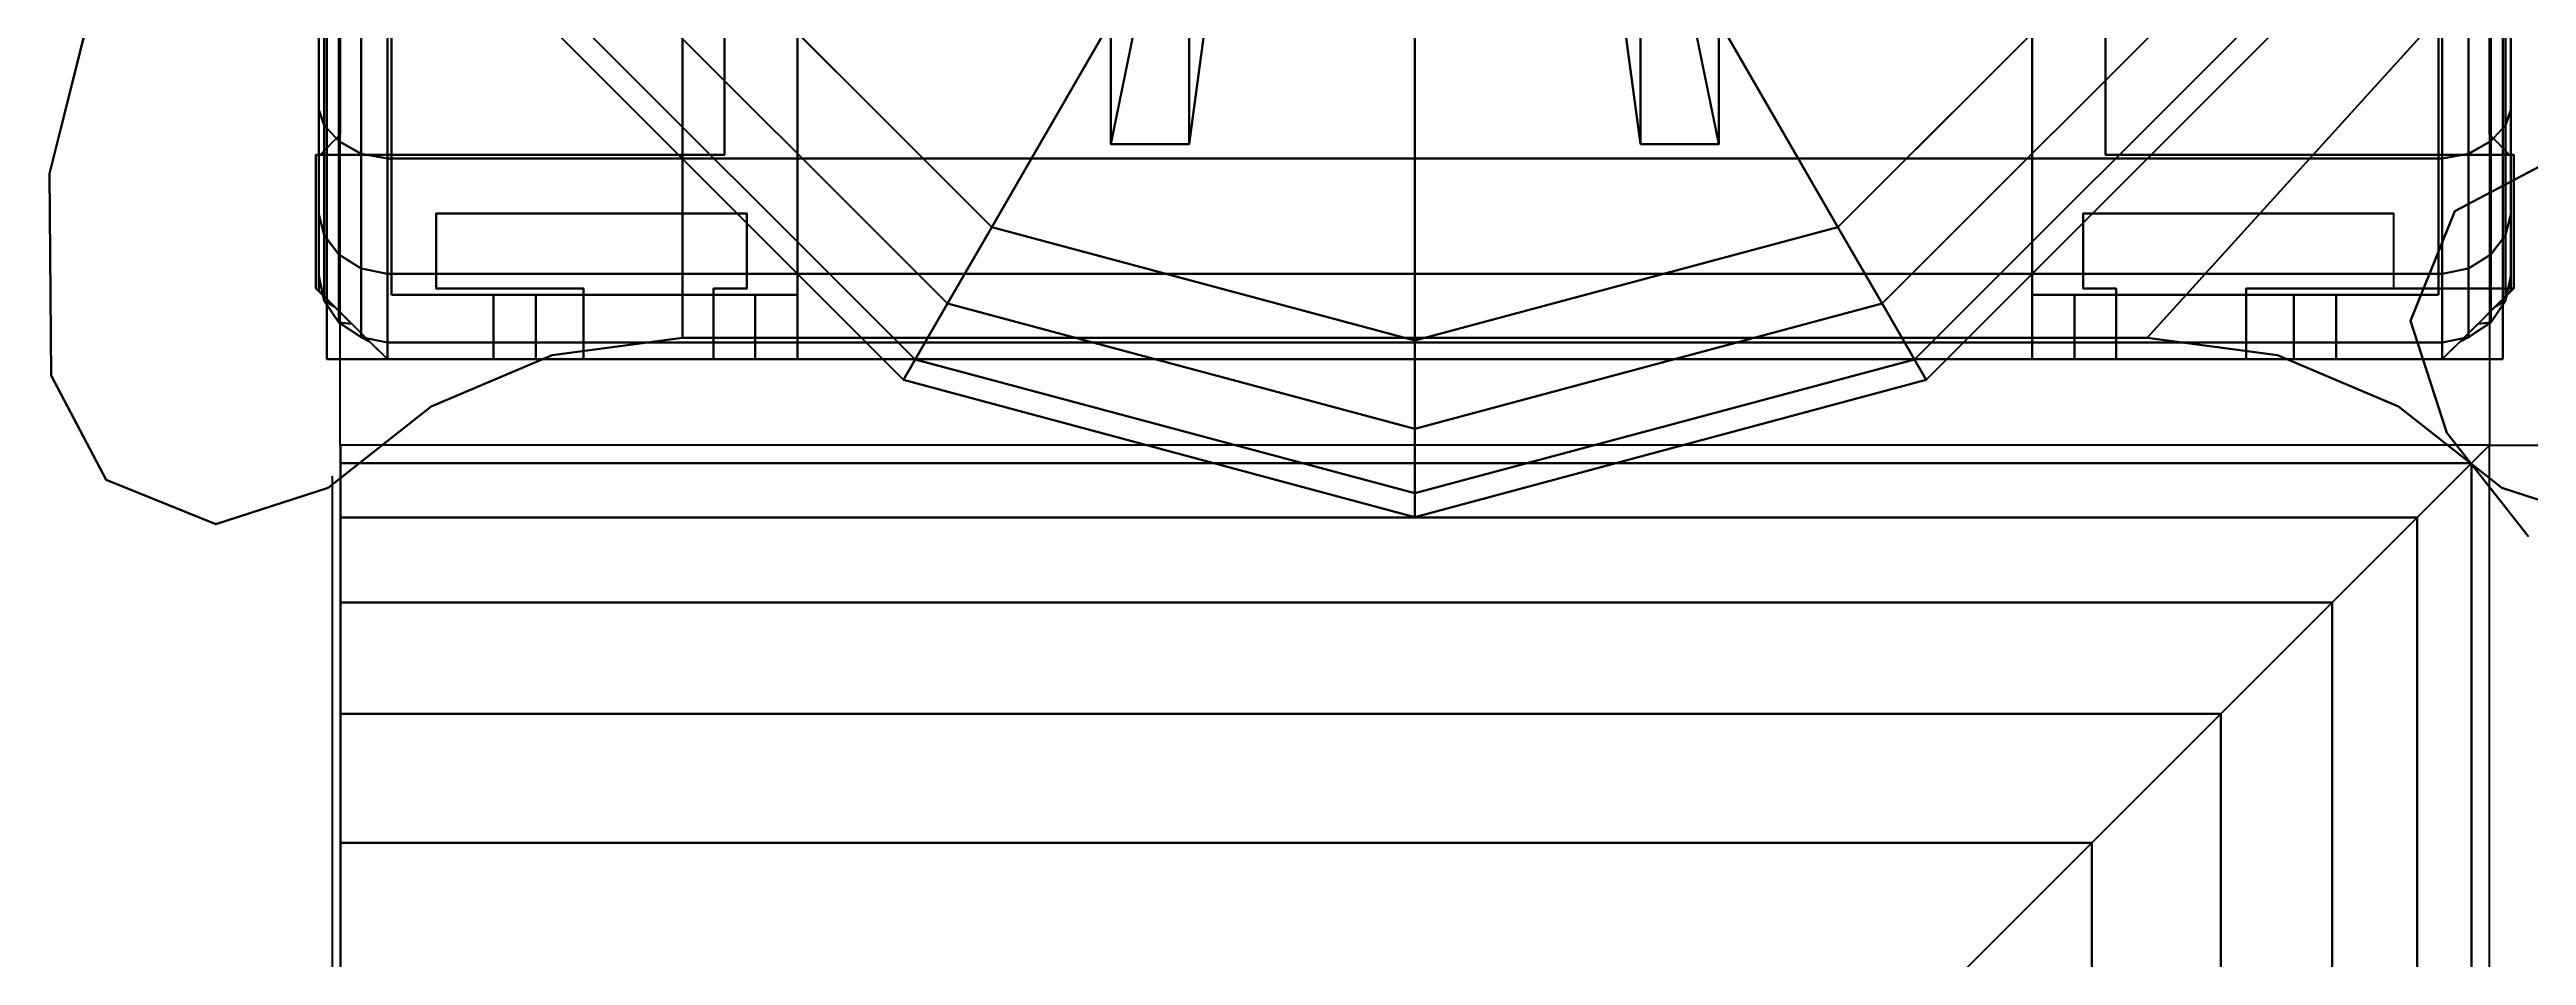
# Model space of a CAD drawing. Extents: x -170 to 1783, y -20 to 1205.
# Drawn here: x 985.31 to 987.615, y 281.26 to 282.103 of the extents above; entities that cross this region are included whole.
import ezdxf
from ezdxf.enums import TextEntityAlignment as Align

# ---------------------------------------------------------------- set-up
doc = ezdxf.new("R2010")
doc.units = 0
doc.header["$LTSCALE"] = 96
doc.header["$MEASUREMENT"] = 0
for name, color, linetype in [('A-FURN-3-PANEL-GLIDE', 7, 'Continuous'), ('A-FURN-3-PANEL-GLIDE-HOUSING', 7, 'Continuous'), ('A-FURN-3-PANEL-RACE', 7, 'Continuous'), ('A-FURN-3-PANEL-TOPCAP', 7, 'Continuous'), ('A-FURN-3-PANEL-TRIM', 7, 'Continuous'), ('A-FURN-P-PNLS', 7, 'Continuous'), ('A-FURN-P-WKSF', 7, 'Continuous'), ('MAIN_PANEL', 7, 'Continuous'), ('MAIN_PANEL_COMP', 7, 'Continuous'), ('MAIN_WKSURF', 7, 'Continuous'), ('SM', 7, 'Continuous')]:
    doc.layers.add(name, color=color, linetype=linetype)

# ---------------------------------------------------------------- blocks, each defined once
blk = doc.blocks.new('EC-EFP-456')
at = {"layer": 'A-FURN-3-PANEL-TRIM', "color": 60, "linetype": 'Continuous'}
for points, invisible_edges in [([(-0.0735, 2.1159, 3.8013), (0.6, 2.1348, 3.8013), (0.065, 2.269, 3.8013), (-0.0322, 2.2178, 3.8013)], 3), ([(-0.0735, 2.1159, 4.013), (-0.0322, 2.2178, 4.013), (0.065, 2.269, 4.013), (0.6, 2.1348, 4.013)], 12), ([(0.0361, 1.9153, 3.8013), (0.6, 2.1348, 3.8013), (-0.0735, 2.1159, 3.8013), (-0.0395, 2.0114, 3.8013)], 3), ([(0.0361, 1.9153, 4.013), (-0.0395, 2.0114, 4.013), (-0.0735, 2.1159, 4.013), (0.6, 2.1348, 4.013)], 12)]:
    blk.add_3dface(points, dxfattribs=dict(at, invisible_edges=invisible_edges))
for points in [[(-0.0322, 2.2178, 3.8013), (0.065, 2.269, 3.8013), (0.065, 2.269, 4.013), (-0.0322, 2.2178, 4.013)], [(-0.0735, 2.1159, 3.8013), (-0.0322, 2.2178, 3.8013), (-0.0322, 2.2178, 4.013), (-0.0735, 2.1159, 4.013)], [(-0.0395, 2.0114, 3.8013), (-0.0735, 2.1159, 3.8013), (-0.0735, 2.1159, 4.013), (-0.0395, 2.0114, 4.013)], [(0.0361, 1.9153, 3.8013), (-0.0395, 2.0114, 3.8013), (-0.0395, 2.0114, 4.013), (0.0361, 1.9153, 4.013)]]:
    blk.add_3dface(points, dxfattribs=at)
at = {"layer": 'A-FURN-P-PNLS', "color": 60, "linetype": 'Continuous'}
for p, q in [((0, 0), (0, 2)), ((0, 2), (48, 2))]:
    blk.add_line(p, q, dxfattribs=at)
at = {"layer": 'MAIN_PANEL', "color": 7, "linetype": 'Continuous'}
for p in [(0, 2), (0, 2, 55.663), (0, 2)]:
    blk.add_point(p, dxfattribs=at)
blk = doc.blocks.new('EC-EFN-256')
at = {"layer": 'A-FURN-3-PANEL-GLIDE', "color": 20, "linetype": 'Continuous'}
for points in [[(0.0798, 1.4649, 0.2464), (0.0608, 1.4759, 0.1642), (0.4091, 1.8242, 0.1642), (0.4201, 1.8052, 0.2464)], [(0.0608, 1.4759, 0.1642), (0.0798, 1.4649, 0.0821), (0.4201, 1.8052, 0.0821), (0.4091, 1.8242, 0.1642)], [(0.1319, 1.4348, 0.3065), (0.0798, 1.4649, 0.2464), (0.4201, 1.8052, 0.2464), (0.4502, 1.7531, 0.3065)], [(0.0798, 1.4649, 0.0821), (0.1319, 1.4348, 0.022), (0.4502, 1.7531, 0.022), (0.4201, 1.8052, 0.0821)], [(0.203, 1.3937, 0.3285), (0.1319, 1.4348, 0.3065), (0.4502, 1.7531, 0.3065), (0.4912, 1.682, 0.3285)], [(0.1319, 1.4348, 0.022), (0.203, 1.3937), (0.4912, 1.682), (0.4502, 1.7531, 0.022)], [(0.7096, 1.1013, 0.3285), (0.203, 1.3937, 0.3285), (0.4912, 1.682, 0.3285), (0.7837, 1.1754, 0.3285)], [(-0.0447, 1, 0.2464), (-0.0668, 1, 0.1642), (0.0608, 1.4759, 0.1642), (0.0798, 1.4649, 0.2464)], [(-0.0668, 1, 0.1642), (-0.0447, 1, 0.0821), (0.0798, 1.4649, 0.0821), (0.0608, 1.4759, 0.1642)], [(0.0154, 1, 0.3065), (-0.0447, 1, 0.2464), (0.0798, 1.4649, 0.2464), (0.1319, 1.4348, 0.3065)], [(-0.0447, 1, 0.0821), (0.0154, 1, 0.022), (0.1319, 1.4348, 0.022), (0.0798, 1.4649, 0.0821)], [(0.0975, 1, 0.3285), (0.0154, 1, 0.3065), (0.1319, 1.4348, 0.3065), (0.203, 1.3937, 0.3285)], [(0.0154, 1, 0.022), (0.0975, 1), (0.203, 1.3937), (0.1319, 1.4348, 0.022)], [(0.6825, 1, 0.3285), (0.0975, 1, 0.3285), (0.203, 1.3937, 0.3285), (0.7096, 1.1013, 0.3285)], [(0.0798, 0.5351, 0.2464), (0.0608, 0.5241, 0.1642), (-0.0668, 1, 0.1642), (-0.0447, 1, 0.2464)], [(0.0608, 0.5241, 0.1642), (0.0798, 0.5351, 0.0821), (-0.0447, 1, 0.0821), (-0.0668, 1, 0.1642)], [(0.1319, 0.5652, 0.3065), (0.0798, 0.5351, 0.2464), (-0.0447, 1, 0.2464), (0.0154, 1, 0.3065)], [(0.0798, 0.5351, 0.0821), (0.1319, 0.5652, 0.022), (0.0154, 1, 0.022), (-0.0447, 1, 0.0821)], [(0.203, 0.6063, 0.3285), (0.1319, 0.5652, 0.3065), (0.0154, 1, 0.3065), (0.0975, 1, 0.3285)], [(0.1319, 0.5652, 0.022), (0.203, 0.6063), (0.0975, 1), (0.0154, 1, 0.022)], [(0.7096, 0.8988, 0.3285), (0.203, 0.6063, 0.3285), (0.0975, 1, 0.3285), (0.6825, 1, 0.3285)], [(0.7837, 0.8246, 0.3285), (0.4912, 0.318, 0.3285), (0.203, 0.6063, 0.3285), (0.7096, 0.8988, 0.3285)], [(0.4912, 0.318, 0.3285), (0.4502, 0.2469, 0.3065), (0.1319, 0.5652, 0.3065), (0.203, 0.6063, 0.3285)], [(0.4502, 0.2469, 0.022), (0.4912, 0.318), (0.203, 0.6063), (0.1319, 0.5652, 0.022)], [(0.4502, 0.2469, 0.3065), (0.4201, 0.1948, 0.2464), (0.0798, 0.5351, 0.2464), (0.1319, 0.5652, 0.3065)], [(0.4201, 0.1948, 0.0821), (0.4502, 0.2469, 0.022), (0.1319, 0.5652, 0.022), (0.0798, 0.5351, 0.0821)], [(0.4201, 0.1948, 0.2464), (0.4091, 0.1758, 0.1642), (0.0608, 0.5241, 0.1642), (0.0798, 0.5351, 0.2464)], [(0.4091, 0.1758, 0.1642), (0.4201, 0.1948, 0.0821), (0.0798, 0.5351, 0.0821), (0.0608, 0.5241, 0.1642)]]:
    blk.add_3dface(points, dxfattribs=at)
at = {"layer": 'A-FURN-3-PANEL-GLIDE', "color": 20, "linetype": 'Continuous', "invisible_edges": 12}
for points in [[(0.885, 1), (0.4912, 1.682), (0.203, 1.3937)], [(0.885, 1), (0.203, 1.3937), (0.0975, 1)], [(0.885, 1), (0.0975, 1), (0.203, 0.6063)], [(0.885, 1), (0.203, 0.6063), (0.4912, 0.318)]]:
    blk.add_3dface(points, dxfattribs=at)
at = {"layer": 'A-FURN-3-PANEL-GLIDE-HOUSING', "color": 40, "linetype": 'Continuous'}
for points in [[(0.6849, 1.2001, 2.2447), (0.885, 1.283, 3.5747), (0.28, 1.283, 3.5747), (0.28, 1.283, 3.3867)], [(0.28, 1.21, 3.5747), (0.28, 1.21, 3.3867), (0.28, 1.283, 3.3867), (0.28, 1.283, 3.5747)], [(0.28, 1.283, 3.3867), (0.28, 1.21, 3.3867), (0.7365, 1.1485, 2.2447), (0.6849, 1.2001, 2.2447)], [(0.28, 1.21, 3.3867), (0.28, 1.21, 3.5747), (0.885, 1.21, 3.5747), (0.7365, 1.1485, 2.2447)], [(0.28, 0.79, 3.3867), (0.28, 0.717, 3.3867), (0.6849, 0.7999, 2.2447), (0.7365, 0.8515, 2.2447)], [(0.28, 0.79, 3.3867), (0.28, 0.79, 3.5747), (0.28, 0.717, 3.5747), (0.28, 0.717, 3.3867)]]:
    blk.add_3dface(points, dxfattribs=at)
for points, invisible_edges in [([(0.28, 1.21, 3.5747), (0.28, 1.283, 3.5747), (0.885, 1.283, 3.5747), (0.885, 1.21, 3.5747)], 4), ([(0.885, 0.79, 3.5747), (0.28, 0.79, 3.5747), (0.28, 0.79, 3.3867), (0.7365, 0.8515, 2.2447)], 8), ([(0.6849, 0.7999, 2.2447), (0.28, 0.717, 3.3867), (0.28, 0.717, 3.5747), (0.885, 0.717, 3.5747)], 8), ([(0.28, 0.717, 3.5747), (0.28, 0.79, 3.5747), (0.885, 0.79, 3.5747), (0.885, 0.717, 3.5747)], 4)]:
    blk.add_3dface(points, dxfattribs=dict(at, invisible_edges=invisible_edges))
at = {"layer": 'A-FURN-3-PANEL-RACE', "color": 40, "linetype": 'Continuous'}
for points, invisible_edges in [([(0.08, 2.0125, 3.515), (0.08, 2.0125, 0.3963), (23.92, 2.0125, 0.3963), (23.92, 2.0125, 3.515)], 8), ([(0.08, 1.8575, 3.1951), (0.08, 1.8575, 1.4986), (0.08, 2.0125, 0.3963), (0.08, 2.0125, 3.515)], 10), ([(0.5, 1.5745, 0.3963), (23.5, 1.5745, 0.3963), (0.08, 2.0125, 0.3963), (0.08, 1.5745, 0.3963)], 3), ([(23.5, 1.5745, 0.3963), (23.92, 1.5745, 0.3963), (23.92, 2.0125, 0.3963), (0.08, 2.0125, 0.3963)], 8), ([(0.08, 1.8181, 1.4986), (0.08, 1.5745, 0.3963), (0.08, 2.0125, 0.3963), (0.08, 1.8575, 1.4986)], 5), ([(0.08, 1.5745, 3.245), (0.08, 1.8575, 3.1951), (0.08, 2.0125, 3.515), (0.08, 1.5745, 3.515)], 2), ([(0.14, 1.5745, 3.515), (0.08, 1.5745, 3.515), (0.08, 2.0125, 3.515), (0.14, 1.9525, 3.515)], 4), ([(0.14, 1.9525, 3.515), (0.08, 2.0125, 3.515), (0.6, 2.0125, 3.515), (0.6, 1.9525, 3.515)], 1), ([(23.86, 1.9525, 0.4563), (0.14, 1.9525, 0.4563), (0.14, 1.9525, 3.515), (23.86, 1.9525, 3.515)], 4), ([(0.14, 1.9525, 0.4563), (0.14, 1.8575, 1.4986), (0.14, 1.8575, 3.1951), (0.14, 1.9525, 3.515)], 5), ([(0.5, 1.5745, 0.4563), (0.14, 1.5745, 0.4563), (0.14, 1.9525, 0.4563), (23.5, 1.5745, 0.4563)], 12), ([(23.5, 1.5745, 0.4563), (0.14, 1.9525, 0.4563), (23.86, 1.9525, 0.4563), (23.86, 1.5745, 0.4563)], 1), ([(0.14, 1.5745, 0.4563), (0.14, 1.8181, 1.4986), (0.14, 1.8575, 1.4986), (0.14, 1.9525, 0.4563)], 5), ([(0.14, 1.8575, 3.1951), (0.14, 1.5745, 3.245), (0.14, 1.5745, 3.515), (0.14, 1.9525, 3.515)], 8), ([(0.08, 1.614, 1.7894), (0.08, 1.5745, 1.7894), (0.08, 1.5745, 0.3963), (0.08, 1.8181, 1.4986)], 4), ([(0.14, 1.5745, 1.7894), (0.14, 1.614, 1.7894), (0.14, 1.8181, 1.4986), (0.14, 1.5745, 0.4563)], 4), ([(0.08, 1.5745, 0.3963), (0.08, 1.5745, 1.7894), (0.14, 1.5745, 1.7894), (0.14, 1.5745, 0.4563)], 8), ([(0.5, 1.5745, 0.3963), (0.08, 1.5745, 0.3963), (0.14, 1.5745, 0.4563), (0.5, 1.5745, 0.4563)], 2), ([(0.5, 0.4255, 0.3963), (0.08, 0.4255, 0.3963), (0.08, -0.0125, 0.3963), (23.92, -0.0125, 0.3963)], 8), ([(0.08, 0.386, 1.7894), (0.08, 0.1819, 1.4986), (0.08, 0.4255, 0.3963), (0.08, 0.4255, 1.7894)], 2), ([(0.08, 0.4255, 0.3963), (0.14, 0.4255, 0.4563), (0.14, 0.4255, 1.7894), (0.08, 0.4255, 1.7894)], 1), ([(0.08, 0.1819, 1.4986), (0.08, 0.1425, 1.4986), (0.08, -0.0125, 0.3963), (0.08, 0.4255, 0.3963)], 10), ([(0.5, 0.4255, 0.3963), (0.5, 0.4255, 0.4563), (0.14, 0.4255, 0.4563), (0.08, 0.4255, 0.3963)], 4), ([(0.08, 0.4255, 3.245), (0.08, 0.4255, 3.515), (0.08, -0.0125, 3.515), (0.08, 0.1425, 3.1951)], 4), ([(0.14, 0.4255, 3.515), (0.14, 0.0475, 3.515), (0.08, -0.0125, 3.515), (0.08, 0.4255, 3.515)], 2), ([(0.5, 0.4255, 0.4563), (23.86, 0.0475, 0.4563), (0.14, 0.0475, 0.4563), (0.14, 0.4255, 0.4563)], 1), ([(0.14, 0.4255, 1.7894), (0.14, 0.4255, 0.4563), (0.14, 0.1819, 1.4986), (0.14, 0.386, 1.7894)], 2), ([(0.14, 0.4255, 0.4563), (0.14, 0.0475, 0.4563), (0.14, 0.1425, 1.4986), (0.14, 0.1819, 1.4986)], 10), ([(0.14, 0.1425, 3.1951), (0.14, 0.0475, 3.515), (0.14, 0.4255, 3.515), (0.14, 0.4255, 3.245)], 1), ([(0.08, 0.1425, 3.1951), (0.08, -0.0125, 3.515), (0.08, -0.0125, 0.3963), (0.08, 0.1425, 1.4986)], 5), ([(0.14, 0.0475, 0.4563), (0.14, 0.0475, 3.515), (0.14, 0.1425, 3.1951), (0.14, 0.1425, 1.4986)], 10), ([(0.14, 0.0475, 3.515), (0.6, 0.0475, 3.515), (0.6, -0.0125, 3.515), (0.08, -0.0125, 3.515)], 8), ([(0.14, 0.0475, 0.4563), (23.86, 0.0475, 0.4563), (23.86, 0.0475, 3.515), (0.14, 0.0475, 3.515)], 4), ([(23.92, -0.0125, 3.515), (23.92, -0.0125, 0.3963), (0.08, -0.0125, 0.3963), (0.08, -0.0125, 3.515)], 8)]:
    blk.add_3dface(points, dxfattribs=dict(at, invisible_edges=invisible_edges))
for points in [[(0.14, 1.8575, 1.4986), (0.08, 1.8575, 1.4986), (0.08, 1.8575, 3.1951), (0.14, 1.8575, 3.1951)], [(0.08, 1.8181, 1.4986), (0.08, 1.8575, 1.4986), (0.14, 1.8575, 1.4986), (0.14, 1.8181, 1.4986)], [(0.14, 1.8575, 3.1951), (0.08, 1.8575, 3.1951), (0.08, 1.5745, 3.245), (0.14, 1.5745, 3.245)], [(0.08, 1.614, 1.7894), (0.08, 1.8181, 1.4986), (0.14, 1.8181, 1.4986), (0.14, 1.614, 1.7894)], [(0.08, 1.5745, 1.7894), (0.08, 1.614, 1.7894), (0.14, 1.614, 1.7894), (0.14, 1.5745, 1.7894)], [(0.14, 1.5745, 3.245), (0.08, 1.5745, 3.245), (0.08, 1.5745, 3.515), (0.14, 1.5745, 3.515)], [(0.08, 0.4255, 1.7894), (0.14, 0.4255, 1.7894), (0.14, 0.386, 1.7894), (0.08, 0.386, 1.7894)], [(0.14, 0.4255, 3.245), (0.14, 0.4255, 3.515), (0.08, 0.4255, 3.515), (0.08, 0.4255, 3.245)], [(0.14, 0.1425, 3.1951), (0.14, 0.4255, 3.245), (0.08, 0.4255, 3.245), (0.08, 0.1425, 3.1951)], [(0.08, 0.386, 1.7894), (0.14, 0.386, 1.7894), (0.14, 0.1819, 1.4986), (0.08, 0.1819, 1.4986)], [(0.08, 0.1819, 1.4986), (0.14, 0.1819, 1.4986), (0.14, 0.1425, 1.4986), (0.08, 0.1425, 1.4986)], [(0.14, 0.1425, 1.4986), (0.14, 0.1425, 3.1951), (0.08, 0.1425, 3.1951), (0.08, 0.1425, 1.4986)]]:
    blk.add_3dface(points, dxfattribs=at)
at = {"layer": 'A-FURN-3-PANEL-TOPCAP', "color": 60, "linetype": 'Continuous'}
for points in [[(0.1143, 2.0013, 55.8104), (0.1129, 1.9894, 55.635), (0.1285, 2.0047, 55.635), (0.1344, 2.0151, 55.8048)], [(0.1774, 2.0013, 55.977), (0.1143, 2.0013, 55.8104), (0.1344, 2.0151, 55.8048), (0.1955, 2.0151, 55.9663)], [(0.1344, 2.0151, 55.8048), (0.1285, 2.0047, 55.635), (0.144, 2.02, 55.635), (0.1575, 2.02, 55.8011)], [(0.1955, 2.0151, 55.9663), (0.1344, 2.0151, 55.8048), (0.1575, 2.02, 55.8011), (0.2149, 2.02, 55.9575)], [(0.2828, 2.0013, 56.1222), (0.1774, 2.0013, 55.977), (0.1955, 2.0151, 55.9663), (0.2978, 2.0151, 56.1072)], [(0.2978, 2.0151, 56.1072), (0.1955, 2.0151, 55.9663), (0.2149, 2.02, 55.9575), (0.3121, 2.02, 56.0929)], [(0.4225, 2.0013, 56.2349), (0.2828, 2.0013, 56.1222), (0.2978, 2.0151, 56.1072), (0.4331, 2.0151, 56.2168)], [(0.4331, 2.0151, 56.2168), (0.2978, 2.0151, 56.1072), (0.3121, 2.02, 56.0929), (0.4419, 2.02, 56.1974)], [(0.1006, 1.9805, 55.8155), (0.0965, 1.9727, 55.635), (0.1129, 1.9894, 55.635), (0.1143, 2.0013, 55.8104)], [(0.1644, 1.9805, 55.9859), (0.1006, 1.9805, 55.8155), (0.1143, 2.0013, 55.8104), (0.1774, 2.0013, 55.977)], [(0.2713, 1.9805, 56.1337), (0.1644, 1.9805, 55.9859), (0.1774, 2.0013, 55.977), (0.2828, 2.0013, 56.1222)], [(0.4136, 1.9805, 56.248), (0.2713, 1.9805, 56.1337), (0.2828, 2.0013, 56.1222), (0.4225, 2.0013, 56.2349)], [(0.0957, 1.956, 55.8177), (0.08, 1.956, 55.635), (0.0965, 1.9727, 55.635), (0.1006, 1.9805, 55.8155)], [(0.1595, 1.956, 55.9895), (0.0957, 1.956, 55.8177), (0.1006, 1.9805, 55.8155), (0.1644, 1.9805, 55.9859)], [(0.2668, 1.956, 56.1382), (0.1595, 1.956, 55.9895), (0.1644, 1.9805, 55.9859), (0.2713, 1.9805, 56.1337)], [(0.4099, 1.956, 56.2528), (0.2668, 1.956, 56.1382), (0.2713, 1.9805, 56.1337), (0.4136, 1.9805, 56.248)], [(0.0957, 0.044, 55.8177), (0.08, 0.044, 55.635), (0.08, 1.956, 55.635), (0.0957, 1.956, 55.8177)], [(0.1595, 0.044, 55.9895), (0.0957, 0.044, 55.8177), (0.0957, 1.956, 55.8177), (0.1595, 1.956, 55.9895)], [(0.2668, 0.044, 56.1382), (0.1595, 0.044, 55.9895), (0.1595, 1.956, 55.9895), (0.2668, 1.956, 56.1382)], [(0.4099, 0.044, 56.2528), (0.2668, 0.044, 56.1382), (0.2668, 1.956, 56.1382), (0.4099, 1.956, 56.2528)], [(0.0965, 0.0273, 55.635), (0.08, 0.044, 55.635), (0.0957, 0.044, 55.8177), (0.1006, 0.0195, 55.8155)], [(0.1006, 0.0195, 55.8155), (0.0957, 0.044, 55.8177), (0.1595, 0.044, 55.9895), (0.1644, 0.0195, 55.9859)], [(0.1129, 0.0106, 55.635), (0.0965, 0.0273, 55.635), (0.1006, 0.0195, 55.8155), (0.1143, -0.0013, 55.8104)], [(0.1644, 0.0195, 55.9859), (0.1595, 0.044, 55.9895), (0.2668, 0.044, 56.1382), (0.2713, 0.0195, 56.1337)], [(0.2713, 0.0195, 56.1337), (0.2668, 0.044, 56.1382), (0.4099, 0.044, 56.2528), (0.4136, 0.0195, 56.248)], [(0.1143, -0.0013, 55.8104), (0.1006, 0.0195, 55.8155), (0.1644, 0.0195, 55.9859), (0.1774, -0.0013, 55.977)], [(0.1285, -0.0047, 55.635), (0.1129, 0.0106, 55.635), (0.1143, -0.0013, 55.8104), (0.1344, -0.0151, 55.8048)], [(0.1774, -0.0013, 55.977), (0.1644, 0.0195, 55.9859), (0.2713, 0.0195, 56.1337), (0.2828, -0.0013, 56.1222)], [(0.2828, -0.0013, 56.1222), (0.2713, 0.0195, 56.1337), (0.4136, 0.0195, 56.248), (0.4225, -0.0013, 56.2349)], [(0.1344, -0.0151, 55.8048), (0.1143, -0.0013, 55.8104), (0.1774, -0.0013, 55.977), (0.1955, -0.0151, 55.9663)], [(0.144, -0.02, 55.635), (0.1285, -0.0047, 55.635), (0.1344, -0.0151, 55.8048), (0.1575, -0.02, 55.8011)], [(0.1575, -0.02, 55.8011), (0.1344, -0.0151, 55.8048), (0.1955, -0.0151, 55.9663), (0.2149, -0.02, 55.9575)], [(0.1955, -0.0151, 55.9663), (0.1774, -0.0013, 55.977), (0.2828, -0.0013, 56.1222), (0.2978, -0.0151, 56.1072)], [(0.2149, -0.02, 55.9575), (0.1955, -0.0151, 55.9663), (0.2978, -0.0151, 56.1072), (0.3121, -0.02, 56.0929)], [(0.2978, -0.0151, 56.1072), (0.2828, -0.0013, 56.1222), (0.4225, -0.0013, 56.2349), (0.4331, -0.0151, 56.2168)], [(0.3121, -0.02, 56.0929), (0.2978, -0.0151, 56.1072), (0.4331, -0.0151, 56.2168), (0.4419, -0.02, 56.1974)]]:
    blk.add_3dface(points, dxfattribs=at)
for points, invisible_edges in [([(0.1285, -0.0047, 55.635), (0.144, -0.02, 55.635), (0.144, 2.02, 55.635), (0.1285, 2.0047, 55.635)], 10), ([(0.144, 2.02, 55.635), (0.269, 2.02, 55.635), (0.2783, 2.02, 55.7687), (0.1575, 2.02, 55.8011)], 4), ([(0.144, -0.02, 55.635), (0.269, -0.02, 55.635), (0.269, 2.02, 55.635), (0.144, 2.02, 55.635)], 10), ([(0.1575, 2.02, 55.8011), (0.2783, 2.02, 55.7687), (0.3232, 2.02, 55.8949), (0.2149, 2.02, 55.9575)], 5), ([(0.2149, 2.02, 55.9575), (0.3232, 2.02, 55.8949), (0.4005, 2.02, 56.0044), (0.3121, 2.02, 56.0929)], 5), ([(0.269, 2.02, 55.635), (0.289, 2, 55.635), (0.2976, 2, 55.7635), (0.2783, 2.02, 55.7687)], 4), ([(0.289, 2, 55.635), (0.269, 2.02, 55.635), (0.269, -0.02, 55.635), (0.289, 0, 55.635)], 10), ([(0.2783, 2.02, 55.7687), (0.2976, 2, 55.7635), (0.3405, 2, 55.8849), (0.3232, 2.02, 55.8949)], 5), ([(0.3121, 2.02, 56.0929), (0.4005, 2.02, 56.0044), (0.5044, 2.02, 56.0891), (0.4419, 2.02, 56.1974)], 5), ([(0.3232, 2.02, 55.8949), (0.3405, 2, 55.8849), (0.4146, 2, 55.9903), (0.4005, 2.02, 56.0044)], 5), ([(0.0965, 0.0273, 55.635), (0.1129, 0.0106, 55.635), (0.1129, 1.9894, 55.635), (0.0965, 1.9727, 55.635)], 10), ([(0.1285, 2.0047, 55.635), (0.1129, 1.9894, 55.635), (0.1129, 0.0106, 55.635), (0.1285, -0.0047, 55.635)], 10), ([(0.289, 2, 55.635), (0.3741, 2, 55.635), (0.3798, 2, 55.7415), (0.2976, 2, 55.7635)], 4), ([(0.289, 0, 55.635), (0.3741, 0, 55.635), (0.3741, 2, 55.635), (0.289, 2, 55.635)], 10), ([(0.2976, 2, 55.7635), (0.3798, 2, 55.7415), (0.4142, 2, 55.8424), (0.3405, 2, 55.8849)], 5), ([(0.3405, 2, 55.8849), (0.4142, 2, 55.8424), (0.4748, 2, 55.9301), (0.4146, 2, 55.9903)], 5), ([(0.0965, 1.9727, 55.635), (0.08, 1.956, 55.635), (0.08, 0.044, 55.635), (0.0965, 0.0273, 55.635)], 8), ([(0.144, -0.02, 55.635), (0.1575, -0.02, 55.8011), (0.2783, -0.02, 55.7687), (0.269, -0.02, 55.635)], 2), ([(0.1575, -0.02, 55.8011), (0.2149, -0.02, 55.9575), (0.3232, -0.02, 55.8949), (0.2783, -0.02, 55.7687)], 10), ([(0.2149, -0.02, 55.9575), (0.3121, -0.02, 56.0929), (0.4005, -0.02, 56.0044), (0.3232, -0.02, 55.8949)], 10), ([(0.269, -0.02, 55.635), (0.2783, -0.02, 55.7687), (0.2976, 0, 55.7635), (0.289, 0, 55.635)], 2), ([(0.2783, -0.02, 55.7687), (0.3232, -0.02, 55.8949), (0.3405, 0, 55.8849), (0.2976, 0, 55.7635)], 10), ([(0.289, 0, 55.635), (0.2976, 0, 55.7635), (0.3798, 0, 55.7415), (0.3741, 0, 55.635)], 2), ([(0.2976, 0, 55.7635), (0.3405, 0, 55.8849), (0.4142, 0, 55.8424), (0.3798, 0, 55.7415)], 10), ([(0.3121, -0.02, 56.0929), (0.4419, -0.02, 56.1974), (0.5044, -0.02, 56.0891), (0.4005, -0.02, 56.0044)], 10), ([(0.3232, -0.02, 55.8949), (0.4005, -0.02, 56.0044), (0.4146, 0, 55.9903), (0.3405, 0, 55.8849)], 10), ([(0.3405, 0, 55.8849), (0.4146, 0, 55.9903), (0.4748, 0, 55.9301), (0.4142, 0, 55.8424)], 10)]:
    blk.add_3dface(points, dxfattribs=dict(at, invisible_edges=invisible_edges))
at = {"layer": 'A-FURN-3-PANEL-TRIM', "color": 60, "linetype": 'Continuous'}
for points, invisible_edges in [([(-0.0735, 2.1159, 3.8013), (0.6, 2.1348, 3.8013), (0.065, 2.269, 3.8013), (-0.0322, 2.2178, 3.8013)], 3), ([(-0.0735, 2.1159, 4.013), (-0.0322, 2.2178, 4.013), (0.065, 2.269, 4.013), (0.6, 2.1348, 4.013)], 12), ([(0.065, 2.269, 3.8013), (0.6, 2.1348, 3.8013), (0.4351, 2.2249, 3.8013), (0.2529, 2.2706, 3.8013)], 1), ([(0.065, 2.269, 4.013), (0.2529, 2.2706, 4.013), (0.4351, 2.2249, 4.013), (0.6, 2.1348, 4.013)], 8), ([(0.0361, 1.9153, 3.8013), (0.6, 2.1348, 3.8013), (-0.0735, 2.1159, 3.8013), (-0.0395, 2.0114, 3.8013)], 3), ([(0.0361, 1.9153, 4.013), (-0.0395, 2.0114, 4.013), (-0.0735, 2.1159, 4.013), (0.6, 2.1348, 4.013)], 12), ([(0.1, 1.6815, 3.8013), (0.6, 2.1348, 3.8013), (0.0361, 1.9153, 3.8013), (0.0837, 1.8027, 3.8013)], 3), ([(0.1, 1.6815, 4.013), (0.0837, 1.8027, 4.013), (0.0361, 1.9153, 4.013), (0.6, 2.1348, 4.013)], 12), ([(0.1, 1.6815, 3.8013), (0.6, 1.6815, 3.8013), (0.6, 2.1348, 3.8013)], 12), ([(0.6, 2.1348, 4.013), (0.6, 1.6815, 4.013), (0.1, 1.6815, 4.013)], 12), ([(0.0802, 1.7737, 55.635), (0.08, 1.956, 55.635), (0.1457, 2.0228, 55.635), (0.1457, 1.7737, 55.635)], 4), ([(0.2155, 1.9109, 55.635), (0.1457, 1.9109, 55.635), (0.1457, 2.0228, 55.635), (0.2701, 2.0228, 55.635)], 10), ([(0.6, -0.1348, 3.5747), (0.6, 1.6815, 3.5747), (0.1, 1.6815, 3.5747), (0.1, 0.3185, 3.5747)], 10), ([(0.6, -0.1348, 4.2397), (0.1, 0.3185, 4.2397), (0.1, 1.6815, 4.2397), (0.6, 1.6815, 4.2397)], 5), ([(0.1457, 0.3473, 55.635), (0.0802, 0.3473, 55.635), (0.0802, 1.6527, 55.635), (0.1457, 1.6527, 55.635)], 8), ([(0.2701, 1.6426, 55.635), (0.395, 1.6426, 55.635), (0.395, 0.3574, 55.635), (0.2701, 0.3574, 55.635)], 10), ([(0.1457, 1.6218, 55.635), (0.2155, 1.6218, 55.635), (0.2155, 0.3782, 55.635), (0.1457, 0.3782, 55.635)], 10), ([(0.0361, 0.0847, 3.5747), (0.6, -0.1348, 3.5747), (0.1, 0.3185, 3.5747), (0.0837, 0.1973, 3.5747)], 3), ([(0.0361, 0.0847, 4.2397), (0.0837, 0.1973, 4.2397), (0.1, 0.3185, 4.2397), (0.6, -0.1348, 4.2397)], 12), ([(0.0361, 0.0847, 3.8013), (0.0837, 0.1973, 3.8013), (0.1, 0.3185, 3.8013), (0.6, -0.1348, 3.8013)], 12), ([(0.0361, 0.0847, 4.013), (0.6, -0.1348, 4.013), (0.1, 0.3185, 4.013), (0.0837, 0.1973, 4.013)], 3), ([(-0.0735, -0.1159, 3.5747), (0.6, -0.1348, 3.5747), (0.0361, 0.0847, 3.5747), (-0.0395, -0.0114, 3.5747)], 3), ([(-0.0735, -0.1159, 4.2397), (-0.0395, -0.0114, 4.2397), (0.0361, 0.0847, 4.2397), (0.6, -0.1348, 4.2397)], 12), ([(-0.0735, -0.1159, 3.8013), (-0.0395, -0.0114, 3.8013), (0.0361, 0.0847, 3.8013), (0.6, -0.1348, 3.8013)], 12), ([(-0.0735, -0.1159, 4.013), (0.6, -0.1348, 4.013), (0.0361, 0.0847, 4.013), (-0.0395, -0.0114, 4.013)], 3), ([(0.2155, 0.0891, 4.2397), (0.2155, 0.0891, 55.635), (0.1457, 0.0891, 55.635), (0.1457, 0.0891, 4.2397)], 2), ([(0.1457, -0.0228, 55.635), (0.1457, 0.0891, 55.635), (0.2155, 0.0891, 55.635), (0.2701, -0.0228, 55.635)], 6)]:
    blk.add_3dface(points, dxfattribs=dict(at, invisible_edges=invisible_edges))
for points in [[(-0.0322, 2.2178, 3.8013), (0.065, 2.269, 3.8013), (0.065, 2.269, 4.013), (-0.0322, 2.2178, 4.013)], [(0.065, 2.269, 3.8013), (0.2529, 2.2706, 3.8013), (0.2529, 2.2706, 4.013), (0.065, 2.269, 4.013)], [(0.2529, 2.2706, 3.8013), (0.4351, 2.2249, 3.8013), (0.4351, 2.2249, 4.013), (0.2529, 2.2706, 4.013)], [(-0.0735, 2.1159, 3.8013), (-0.0322, 2.2178, 3.8013), (-0.0322, 2.2178, 4.013), (-0.0735, 2.1159, 4.013)], [(-0.0395, 2.0114, 3.8013), (-0.0735, 2.1159, 3.8013), (-0.0735, 2.1159, 4.013), (-0.0395, 2.0114, 4.013)], [(0.0361, 1.9153, 3.8013), (-0.0395, 2.0114, 3.8013), (-0.0395, 2.0114, 4.013), (0.0361, 1.9153, 4.013)], [(0.1457, 2.0228, 4.2397), (0.1457, 2.0228, 55.635), (0.08, 1.956, 55.635), (0.0802, 1.956, 4.2397)], [(0.1457, 2.0228, 4.2397), (0.2701, 2.0228, 4.2397), (0.2701, 2.0228, 55.635), (0.1457, 2.0228, 55.635)], [(0.2701, 2.0228, 55.635), (0.2701, 2.0228, 4.2397), (0.2701, 1.6426, 4.2397), (0.2701, 1.6426, 55.635)], [(0.0802, 1.7737, 55.635), (0.0802, 1.7737, 4.2397), (0.0802, 1.956, 4.2397), (0.08, 1.956, 55.635)], [(0.0837, 1.8027, 3.8013), (0.0361, 1.9153, 3.8013), (0.0361, 1.9153, 4.013), (0.0837, 1.8027, 4.013)], [(0.2155, 1.9109, 4.2397), (0.1457, 1.9109, 4.2397), (0.1457, 1.9109, 55.635), (0.2155, 1.9109, 55.635)], [(0.1457, 1.9109, 55.635), (0.1457, 1.9109, 4.2397), (0.1457, 1.7737, 4.2397), (0.1457, 1.7737, 55.635)], [(0.2155, 1.6218, 55.635), (0.2155, 1.6218, 4.2397), (0.2155, 1.9109, 4.2397), (0.2155, 1.9109, 55.635)], [(0.1, 1.6815, 3.8013), (0.0837, 1.8027, 3.8013), (0.0837, 1.8027, 4.013), (0.1, 1.6815, 4.013)], [(0.1457, 1.7737, 4.2397), (0.0802, 1.7737, 4.2397), (0.0802, 1.7737, 55.635), (0.1457, 1.7737, 55.635)], [(0.1, 0.3185, 4.2397), (0.1, 0.3185, 3.5747), (0.1, 1.6815, 3.5747), (0.1, 1.6815, 4.2397)], [(0.1, 1.6815, 4.2397), (0.1, 1.6815, 4.013), (0.6, 1.6815, 4.013), (0.6, 1.6815, 4.2397)], [(0.6, 1.6815, 3.8013), (0.1, 1.6815, 3.8013), (0.1, 1.6815, 3.5747), (0.6, 1.6815, 3.5747)], [(0.0802, 1.6527, 4.2397), (0.1457, 1.6527, 4.2397), (0.1457, 1.6527, 55.635), (0.0802, 1.6527, 55.635)], [(0.0802, 0.3473, 55.635), (0.0802, 0.3473, 4.2397), (0.0802, 1.6527, 4.2397), (0.0802, 1.6527, 55.635)], [(0.1457, 1.6527, 55.635), (0.1457, 1.6527, 4.2397), (0.1457, 1.6218, 4.2397), (0.1457, 1.6218, 55.635)], [(0.2701, 1.6426, 4.2397), (0.395, 1.6426, 4.2397), (0.395, 1.6426, 55.635), (0.2701, 1.6426, 55.635)], [(0.1457, 1.6218, 4.2397), (0.2155, 1.6218, 4.2397), (0.2155, 1.6218, 55.635), (0.1457, 1.6218, 55.635)], [(0.1457, 0.3473, 55.635), (0.1457, 0.3782, 55.635), (0.1457, 0.3782, 4.2397), (0.1457, 0.3473, 4.2397)], [(0.1457, 0.3782, 4.2397), (0.1457, 0.3782, 55.635), (0.2155, 0.3782, 55.635), (0.2155, 0.3782, 4.2397)], [(0.2155, 0.3782, 55.635), (0.2155, 0.0891, 55.635), (0.2155, 0.0891, 4.2397), (0.2155, 0.3782, 4.2397)], [(0.0802, 0.3473, 4.2397), (0.0802, 0.3473, 55.635), (0.1457, 0.3473, 55.635), (0.1457, 0.3473, 4.2397)], [(0.2701, 0.3574, 4.2397), (0.2701, 0.3574, 55.635), (0.395, 0.3574, 55.635), (0.395, 0.3574, 4.2397)], [(0.2701, -0.0228, 55.635), (0.2701, 0.3574, 55.635), (0.2701, 0.3574, 4.2397), (0.2701, -0.0228, 4.2397)], [(0.0837, 0.1973, 4.013), (0.1, 0.3185, 4.013), (0.1, 0.3185, 4.2397), (0.0837, 0.1973, 4.2397)], [(0.0837, 0.1973, 3.5747), (0.1, 0.3185, 3.5747), (0.1, 0.3185, 3.8013), (0.0837, 0.1973, 3.8013)], [(0.6, -0.1348, 3.8013), (0.1, 0.3185, 3.8013), (0.1, 0.3185, 4.013), (0.6, -0.1348, 4.013)], [(0.0802, 0.2263, 55.635), (0.0802, 0.044, 55.635), (0.0802, 0.044, 4.2397), (0.0802, 0.2263, 4.2397)], [(0.1457, 0.2263, 4.2397), (0.1457, 0.2263, 55.635), (0.0802, 0.2263, 55.635), (0.0802, 0.2263, 4.2397)], [(0.0802, 0.044, 55.635), (0.0802, 0.2263, 55.635), (0.1457, 0.2263, 55.635), (0.1457, -0.0228, 55.635)], [(0.1457, 0.0891, 55.635), (0.1457, 0.2263, 55.635), (0.1457, 0.2263, 4.2397), (0.1457, 0.0891, 4.2397)], [(0.0361, 0.0847, 4.013), (0.0837, 0.1973, 4.013), (0.0837, 0.1973, 4.2397), (0.0361, 0.0847, 4.2397)], [(0.0361, 0.0847, 3.5747), (0.0837, 0.1973, 3.5747), (0.0837, 0.1973, 3.8013), (0.0361, 0.0847, 3.8013)], [(-0.0395, -0.0114, 4.013), (0.0361, 0.0847, 4.013), (0.0361, 0.0847, 4.2397), (-0.0395, -0.0114, 4.2397)], [(-0.0395, -0.0114, 3.5747), (0.0361, 0.0847, 3.5747), (0.0361, 0.0847, 3.8013), (-0.0395, -0.0114, 3.8013)], [(0.0802, 0.044, 4.2397), (0.0802, 0.044, 55.635), (0.1457, -0.0228, 55.635), (0.1457, -0.0228, 4.2397)], [(-0.0735, -0.1159, 4.013), (-0.0395, -0.0114, 4.013), (-0.0395, -0.0114, 4.2397), (-0.0735, -0.1159, 4.2397)], [(-0.0735, -0.1159, 3.5747), (-0.0395, -0.0114, 3.5747), (-0.0395, -0.0114, 3.8013), (-0.0735, -0.1159, 3.8013)], [(0.1457, -0.0228, 4.2397), (0.1457, -0.0228, 55.635), (0.2701, -0.0228, 55.635), (0.2701, -0.0228, 4.2397)]]:
    blk.add_3dface(points, dxfattribs=at)
at = {"layer": 'A-FURN-P-PNLS', "color": 60, "linetype": 'Continuous'}
for p, q in [((0, 0), (0, 2)), ((0, 2), (24, 2)), ((24, 0), (0, 0))]:
    blk.add_line(p, q, dxfattribs=at)
at = {"layer": 'MAIN_PANEL', "color": 7, "linetype": 'Continuous'}
for p in [(0, 2), (0, 2, 55.663), (0, 2), (0, 0), (0, 0, 55.663), (0, 0), (0, 0)]:
    blk.add_point(p, dxfattribs=at)
blk = doc.blocks.new('EC-WYC-46-2424-T')
at = {"layer": 'A-FURN-P-WKSF', "color": 7, "linetype": 'Continuous'}
blk.add_arc((46.75, -1.25), 1.25, 0, 90, dxfattribs=at)
at = {"layer": 'MAIN_WKSURF', "color": 7, "linetype": 'Continuous'}
blk.add_point((48, 0), dxfattribs=at)
blk.add_point((48, 0), dxfattribs=at)
blk.add_point((48, 0), dxfattribs=at)
blk = doc.blocks.new('EC-FPFS-56')
at = {"layer": 'MAIN_PANEL_COMP', "color": 7, "linetype": 'Continuous'}
blk.add_point((2.0002, 0, 55.5), dxfattribs=at)
at = {"layer": 'SM', "color": 60, "linetype": 'Continuous'}
blk.add_line((2.0002, 0), (0.0002, 0), dxfattribs=at)
for points in [[(0.0297, -0.0077, 55.5), (2.0297, -0.0077, 55.5), (2.0297, -0.0077, 3), (0.0297, -0.0077, 3)], [(0.0297, -0.0077, 3), (2.0297, -0.0077, 3), (2.0297, -0.0077), (0.0297, -0.0077)], [(1.6596, -0.0077, 55.9844), (1.5297, -0.0077, 56), (1.5297, -1.5077, 56), (1.6596, -1.6375, 55.9844)], [(1.7797, -0.0077, 55.9336), (1.6596, -0.0077, 55.9844), (1.6596, -1.6375, 55.9844), (1.7797, -1.7577, 55.9336)], [(1.8833, -0.0077, 55.8545), (1.7797, -0.0077, 55.9336), (1.7797, -1.7577, 55.9336), (1.8833, -1.8612, 55.8545)], [(1.9624, -0.0077, 55.751), (1.8833, -0.0077, 55.8545), (1.8833, -1.8612, 55.8545), (1.9624, -1.9403, 55.751)], [(2.0131, -0.0077, 55.6309), (1.9624, -0.0077, 55.751), (1.9624, -1.9403, 55.751), (2.0131, -1.9911, 55.6309)], [(2.0297, -2.0077, 55.5), (2.0297, -0.0077, 55.5), (2.0131, -0.0077, 55.6309), (2.0131, -1.9911, 55.6309)], [(0.3999, -1.6375, 55.9844), (1.6596, -1.6375, 55.9844), (1.5297, -1.5077, 56), (0.5297, -1.5077, 56)], [(0.3999, -1.6375, 55.9844), (0.2797, -1.7577, 55.9336), (1.7797, -1.7577, 55.9336), (1.6596, -1.6375, 55.9844)], [(0.2797, -1.7577, 55.9336), (0.1762, -1.8612, 55.8545), (1.8833, -1.8612, 55.8545), (1.7797, -1.7577, 55.9336)], [(0.1762, -1.8612, 55.8545), (0.0962, -1.9403, 55.751), (1.9624, -1.9403, 55.751), (1.8833, -1.8612, 55.8545)], [(0.0962, -1.9403, 55.751), (0.0463, -1.9911, 55.6309), (2.0131, -1.9911, 55.6309), (1.9624, -1.9403, 55.751)], [(0.0463, -1.9911, 55.6309), (0.0297, -2.0077, 55.5), (2.0297, -2.0077, 55.5), (2.0131, -1.9911, 55.6309)]]:
    blk.add_3dface(points, dxfattribs=at)
for points, invisible_edges in [([(0.0297, -0.0077, 55.5), (0.0463, -0.0077, 55.6309), (2.0297, -0.0077, 55.5)], 2), ([(0.0971, -0.0077, 55.751), (2.0297, -0.0077, 55.5), (0.0463, -0.0077, 55.6309)], 3), ([(2.0297, -0.0077, 55.5), (0.0971, -0.0077, 55.751), (2.0131, -0.0077, 55.6309)], 3), ([(0.1762, -0.0077, 55.8545), (2.0131, -0.0077, 55.6309), (0.0971, -0.0077, 55.751)], 3), ([(2.0131, -0.0077, 55.6309), (0.1762, -0.0077, 55.8545), (1.9624, -0.0077, 55.751)], 3), ([(0.2797, -0.0077, 55.9336), (1.9624, -0.0077, 55.751), (0.1762, -0.0077, 55.8545)], 3), ([(1.9624, -0.0077, 55.751), (0.2797, -0.0077, 55.9336), (1.8833, -0.0077, 55.8545)], 3), ([(0.3999, -0.0077, 55.9844), (1.8833, -0.0077, 55.8545), (0.2797, -0.0077, 55.9336)], 3), ([(1.8833, -0.0077, 55.8545), (0.3999, -0.0077, 55.9844), (1.7797, -0.0077, 55.9336)], 3), ([(0.5297, -0.0077, 56), (1.7797, -0.0077, 55.9336), (0.3999, -0.0077, 55.9844)], 3), ([(1.7797, -0.0077, 55.9336), (0.5297, -0.0077, 56), (1.6596, -0.0077, 55.9844)], 3), ([(1.5297, -0.0077, 56), (1.6596, -0.0077, 55.9844), (0.5297, -0.0077, 56)], 2)]:
    blk.add_3dface(points, dxfattribs=dict(at, invisible_edges=invisible_edges))

msp = doc.modelspace()

# ---------------------------------------------------------------- block references
at = {"layer": 'MAIN_PANEL', "color": 47, "linetype": 'Continuous'}
ref = msp.add_blockref('EC-EFN-256', (987.58075, 281.73489), dxfattribs=dict(at, rotation=90))
ref.add_attrib('CAPMC', 'ECH', dxfattribs={"color": 47, "linetype": 'Continuous', "height": 0.000000012, "width": 0.666667}).set_placement((987.58075, 281.73489), align=Align.BOTTOM_LEFT)
ref.add_attrib('CAPPN', 'EC-EFN-256', dxfattribs={"color": 47, "linetype": 'Continuous', "height": 0.000000012, "width": 0.666667}).set_placement((987.58075, 281.73489), align=Align.BOTTOM_LEFT)
ref.add_attrib('CAPMG', 'RSI', dxfattribs={"color": 47, "linetype": 'Continuous', "height": 0.000000012, "width": 0.666667}).set_placement((987.58075, 281.73489), align=Align.BOTTOM_LEFT)
ref.add_attrib('CAPQTY', '1', dxfattribs={"color": 47, "linetype": 'Continuous', "height": 0.000000012, "width": 0.666667}).set_placement((987.58075, 281.73489), align=Align.BOTTOM_LEFT)
msp.add_blockref('EC-EFP-456', (987.58075, 279.73489), dxfattribs=at)
at = {"layer": 'MAIN_PANEL_COMP', "color": 47, "linetype": 'Continuous', "rotation": 90}
msp.add_blockref('EC-FPFS-56', (985.57309, 279.70514), dxfattribs=at)
at = {"layer": 'MAIN_WKSURF', "color": 47, "linetype": 'Continuous', "rotation": 180}
msp.add_blockref('EC-WYC-46-2424-T', (1035.58075, 281.73489), dxfattribs=at)

doc.saveas('drawing.dxf')
